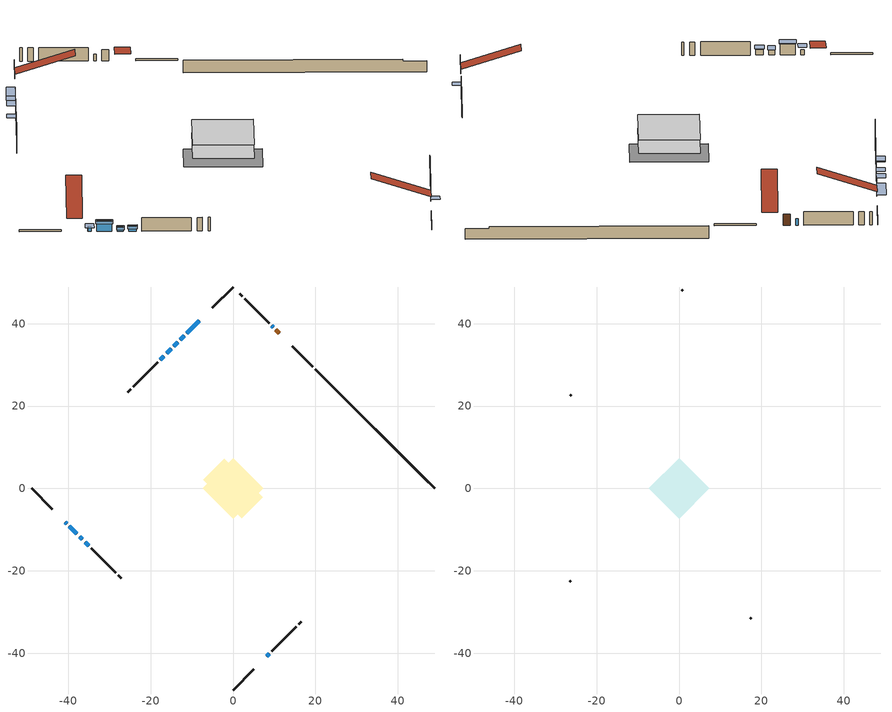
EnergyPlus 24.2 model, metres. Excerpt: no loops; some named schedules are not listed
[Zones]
conditioned space
 floor outside (Floor1 construction): -0.86,0 0,0.86 0.86,0 0,-0.86 z0.43
 floor adiabatic (AdiabaticFloorConstruction): -7.3,0 0,7.3 7.3,0 0,-7.3 z0.43
 floor foundation (Slab1 construction): -7.22,2.09 -2.09,7.22 7.22,-2.09 2.09,-7.22 z-1.86
 wall outside (RimJoist1 construction): 0,-48.89 4.98,-43.91 / -48.89,0 -43.91,-4.98 / 0,48.89 -4.98,43.91 / 19.35,29.54 14.37,34.52 z0.43:0.73
 wall outside (AdiabaticWallConstruction 1): 11.18,37.71 10.38,38.51 z0.43:2.46
 wall outside (AdiabaticWallConstruction): 9.72,39.17 9.44,39.45 z0.43:1.65; -8.17,40.72 -11.22,37.67 z0.43:0.68; 8.17,-40.72 8.78,-40.11 z0.43:0.69; -40.72,-8.17 -40.34,-8.55 z0.43:1.35; -11.88,37.01 -12.78,36.11 / -35.9,-12.99 -34.99,-13.9 z0.43:1.4; -13.43,35.46 -14.33,34.56 z0.43:1.55; -14.99,33.9 -16.1,32.79 z0.43:2.51; -39.69,-9.2 -37.89,-11 z0.43:2.36; -37.24,-11.65 -36.55,-12.34 z0.43:1.25; -16.76,32.13 -17.66,31.23 z0.43:1.24
 wall outside (Wall1 construction): 9.44,-39.45 15.31,-33.58 / -34.34,-14.55 -28.46,-20.43 / -18.32,30.57 -24.19,24.7 / 8.78,40.11 2.9,45.99 z0.43:2.87
 wall outside (Wall2 construction): 15.97,-32.92 16.62,-32.27 / -27.81,-21.08 -27.16,-21.73 / -24.85,24.04 -25.5,23.39 / 2.25,46.64 1.6,47.29 z0.43:2.87
 wall foundation (FoundationWall1 construction): 20.01,28.88,-1.86 20.01,28.88,0.43 46,2.89,0.43 46,2.89,0.11 48.89,0,0.11 48.89,0,-1.86
 window (WindowConstruction 7): 9.72,39.17 9.44,39.45 z0.43:1.65
 window (WindowConstruction 9): -8.17,40.72 -11.22,37.67 z0.43:0.68
 window (WindowConstruction 10): 8.17,-40.72 8.78,-40.11 z0.43:0.68
 window (WindowConstruction 8): -40.72,-8.17 -40.34,-8.55 z0.43:1.34
 window (WindowConstruction): -11.88,37.01 -12.78,36.11 z0.43:1.4
 window (WindowConstruction 1): -13.43,35.46 -14.33,34.56 z0.43:1.55
 window (WindowConstruction 2): -14.99,33.9 -16.1,32.79 z0.43:2.51
 window (WindowConstruction 3): -39.69,-9.2 -37.89,-11 z0.43:2.36
 window (WindowConstruction 4): -37.23,-11.66 -36.55,-12.34 z0.43:1.24
 window (WindowConstruction 5): -35.89,-13 -35,-13.89 z0.43:1.4
 window (WindowConstruction 6): -16.76,32.13 -17.66,31.23 z0.43:1.24
 door (Door): 11.18,37.71 10.38,38.51 z0.43:2.46
 ceiling adiabatic (AdiabaticFloorConstruction): 0,-7.3 7.3,0 0,7.3 -7.3,0 z0.43
attic - vented
 floor to conditioned space (Floor2 construction Reversed): -7.3,0 0,7.3 7.3,0 0,-7.3 z2.87
 wall outside (Wall3 construction): 17.27,-31.62 17.56,-31.33 / -26.5,-22.39 -26.22,-22.67 / -26.15,22.74 -26.44,22.45 / 0.94,47.95 0.66,48.23 z0.43:2.87
 roof outside (Roof1 construction): 7.51,-41.38,2.87 0.4,-34.27,6.22 -1.47,-36.14,6.22 5.64,-43.25,2.87; -41.38,-7.51,2.87 -34.27,-0.4,6.22 -36.14,1.47,6.22 -43.25,-5.64,2.87; -7.51,41.38,2.87 -0.4,34.27,6.22 1.47,36.14,6.22 -5.64,43.25,2.87; 11.84,37.05,2.87 4.73,29.94,6.22 6.6,28.06,6.22 13.71,35.18,2.87
shading: -11.33,37.56 -8.06,40.83 -9.14,41.9 -12.4,38.64 z0.83; 8.89,-40 8.06,-40.83 9.14,-41.9 9.96,-41.08 z0.83; -40.02,-8.87 -41.05,-7.84 -42.12,-8.92 -41.09,-9.95 z1.8; -12.88,36.01 -11.77,37.12 -12.85,38.19 -13.96,37.08 z1.55; -14.44,34.45 -13.33,35.56 -14.4,36.64 -15.51,35.53 z1.7; -16.21,32.68 -14.88,34.01 -15.96,35.08 -17.28,33.76 z2.66; -37.79,-11.1 -39.79,-9.1 -40.87,-10.17 -38.86,-12.18 z2.51; -36.45,-12.44 -37.34,-11.55 -38.42,-12.63 -37.52,-13.52 z1.39; -34.89,-14 -36,-12.89 -37.08,-13.97 -35.97,-15.08 z1.55; -17.76,31.13 -16.65,32.24 -17.73,33.31 -18.84,32.2 z1.39
[Building]
Building 1: Terrain=Suburbs
[Site:Location]
Toronto City Centre_ON: Latitude {deg}=43.63; Longitude {deg}=-79.39; Time Zone {hr}=-5; Elevation {m}=77; Keep Site Location Information=Yes
[Site:GroundTemperature:Shallow]
5.01852, 3.26908, 3.12898, 3.95918, 7.29196, 10.6092, 13.4851, 15.3069, 15.4617, 13.9799, 11.1774, 7.9619
[Site:WaterMainsTemperature]
Calculation Method=Schedule; Temperature Schedule=mains temperature schedule
[Material] Roughness=Rough; Thermal Absorptance=0.9
Name | Thickness {m} | Conductivity {W/m-K} | Density {kg/m3} | Specific Heat {J/kg-K} | Solar Absorptance | Visible Absorptance
asphalt or fiberglass shingles | 0.00635 | 0.162714 | 1121.4 | 1465.45 | 0.4 | 0.4
ceiling loosefill ins | 0.169333 | 0.0480833 | 16.02 | 1046.75 | 0.7 | 0.7
ceiling stud and cavity | 0.1397 | 0.566682 | 65.682 | 1177.47 | 0.7 | 0.7
concrete 4.0 in. | 0.1016 | 1.803125 | 2242.8 | 837.4 | 0.7 | 0.7
concrete 8.0 in. | 0.2032 | 1.803125 | 2242.8 | 837.4 | 0.7 | 0.7
door material | 0.04445 | 0.053851 | 512.64 | 1214.23 | 0.7 | 0.7
exterior vertical ins | 0.0147126 | 0.029427 | 32.04 | 1214.23 | 0.7 | 0.7
floor covering | 0.0127 | 0.0433444 | 54.468 | 1339.84 | 0.6 | 0.6
floor rigid ins; rim joist rigid ins | 0.051816 | 0.029427 | 32.04 | 1214.23 | 0.7 | 0.7
floor rigid ins 1; wall rigid ins | 0.512978 | 0.029427 | 32.04 | 1214.23 | 0.7 | 0.7
floor stud and cavity | 0.1397 | 0.414952 | 92.3553 | 1139.71 | 0.7 | 0.7
floor stud and cavity 1 | 0.1397 | 1.75129 | 37.0049 | 1207.88 | 0.7 | 0.7
furniture material conditioned space 1 | 0.1524 | 0.115458 | 640.8 | 1214.23 | 0.6 | 0.6
gypsum board | 0.0127 | 0.160291 | 801 | 837.4 | 0.6 | 0.6
gypsum board 1 | 0.0127 | 0.160291 | 801 | 837.4 | 0.7 | 0.7
osb sheathing 0.5 in. | 0.0127 | 0.115458 | 512.64 | 1214.23 | 0.7 | 0.7
osb sheathing 0.75 in. | 0.01905 | 0.115458 | 512.64 | 1214.23 | 0.7 | 0.7
osb sheathing 2.0 in. | 0.0508 | 0.115458 | 512.64 | 1214.23 | 0.7 | 0.7
rim joist stud and cavity | 0.0508 | 0.308293 | 125.044 | 1163.47 | 0.6 | 0.6
wall stud and cavity | 0.1397 | 0.0819611 | 139.0536 | 1170.24 | 0.7 | 0.7
wall stud and cavity 1 | 0.1397 | 0.111274 | 139.0536 | 1170.24 | 0.7 | 0.7
wall stud and cavity 2 | 0.0889 | 6.1454 | 50.32683 | 1063.81 | 0.6 | 0.6
wall stud and cavity 3 | 0.0889 | 0.380278 | 52.3479 | 1209.89 | 0.7 | 0.7
wall stud and cavity 4 | 0.0889 | 0.391764 | 83.0341 | 1211.67 | 0.7 | 0.7
wood siding | 0.0254 | 0.102417 | 544.68 | 1172.36 | 0.4 | 0.4
wood siding 1 | 0.00254 | 0.102417 | 544.68 | 1172.36 | 0.4 | 0.4
wood siding 2; wood siding 3; wood siding 4 | 0.0254 | 0.102417 | 544.68 | 1172.36 | 0.7 | 0.7
[WindowMaterial:SimpleGlazingSystem]
Name | U-Factor {W/m2-K} | Solar Heat Gain Coefficient
WindowMaterial | 2.09178 | 0.55
WindowMaterial 1 | 2.07588 | 0.56
WindowMaterial 2 | 2.04465 | 0.59
WindowMaterial 3 | 1.98616 | 0.63
WindowMaterial 4 | 2.20136 | 0.47
WindowMaterial 5 | 2.14174 | 0.51
WindowMaterial 6 | 2.16105 | 0.5
WindowMaterial 7 | 2.881585 | 0.59
WindowMaterial 8 | 2.435862 | 0.26
[Construction]
AdiabaticFloorConstruction: floor stud and cavity 1, floor rigid ins 1, osb sheathing 0.75 in., floor covering
AdiabaticWallConstruction: wood siding 3, wall rigid ins, wall stud and cavity 3, gypsum board
AdiabaticWallConstruction 1: wood siding 4, wall rigid ins, wall stud and cavity 3, gypsum board
Door: door material
Floor1 construction: floor stud and cavity, floor rigid ins, osb sheathing 0.75 in., floor covering
Floor2 construction Reversed: gypsum board, ceiling stud and cavity, ceiling loosefill ins
FoundationWall1 construction: concrete 8.0 in., gypsum board 1
furniture construction conditioned space 1: furniture material conditioned space 1
PartitionWallConstruction: gypsum board, wall stud and cavity 4, gypsum board
RimJoist1 construction: wood siding 2, rim joist rigid ins, osb sheathing 2.0 in., rim joist stud and cavity
Roof1 construction: asphalt or fiberglass shingles
Slab1 construction: concrete 4.0 in.
Wall1 construction: wood siding, osb sheathing 0.5 in., wall stud and cavity, gypsum board
Wall2 construction: wood siding, osb sheathing 0.5 in., wall stud and cavity 1, gypsum board
Wall3 construction: wood siding 1, wall stud and cavity 2
WindowConstruction: WindowMaterial
WindowConstruction 1: WindowMaterial 1
WindowConstruction 10; WindowConstruction 9: WindowMaterial 8
WindowConstruction 2: WindowMaterial 2
WindowConstruction 3: WindowMaterial 3
WindowConstruction 4: WindowMaterial 4
WindowConstruction 5: WindowMaterial 5
WindowConstruction 6: WindowMaterial 6
WindowConstruction 7; WindowConstruction 8: WindowMaterial 7
[Zone] Multiplier=1; Part of Total Floor Area=Yes
Name | Volume {m3}
attic - vented | 58.0484
conditioned space | 501.2
[Space]
Name | Zone | Volume {m3}
attic - vented 1 | attic - vented | 58.0484
conditioned space 1 | conditioned space | 501.2
[ZoneInfiltration:EffectiveLeakageArea]
infil attic - vented 1: Zone or Space=attic - vented 1; Schedule=Always On Discrete; Effective Air Leakage Area {cm2}=4490.53; Stack Coefficient=0.000402716; Wind Coefficient=1.35588e-05
[ZoneMixing]
whole house fan mix: Zone or Space=attic - vented; Schedule=Always On Continuous; Design Flow Rate Calculation Method=Flow/Zone; Design Flow Rate {m3/s}=0; Source Zone or Space=conditioned space
[SurfaceProperty:ExposedFoundationPerimeter]
Slab1: Exposed Perimeter Calculation Method=TotalExposedPerimeter; Total Exposed Perimeter {m}=40.844
[InternalMass] Zone or ZoneList=conditioned space; Space or SpaceList=conditioned space 1
Name | Construction | Surface Area {m2}
furniture mass conditioned space 1 | furniture construction conditioned space 1 | 81.4761
partition wall mass | PartitionWallConstruction | 203.69
[Lights]
interior lighting: Zone or ZoneList or Space or SpaceList=conditioned space 1; Schedule=interior lighting schedule; Design Level Calculation Method=LightingLevel; Lighting Level {W}=343.2; Return Air Fraction=0; Fraction Radiant=0.6; Fraction Visible=0.2; Fraction Replaceable=1
[People]
occupants: Zone or ZoneList or Space or SpaceList=conditioned space 1; Number of People Schedule=occupants schedule; Number of People Calculation Method=People; Number of People=3; Fraction Radiant=0.314171; Sensible Heat Fraction=0.56303; Activity Level Schedule=occupants activity schedule; Carbon Dioxide Generation Rate {m3/s-W}=0; Enable ASHRAE 55 Comfort Warnings=No; Mean Radiant Temperature Calculation Type=EnclosureAveraged
[ElectricEquipment] Zone or ZoneList or Space or SpaceList=conditioned space 1; Design Level Calculation Method=EquipmentLevel
Name | Schedule | Design Level {W} | Fraction Latent | Fraction Radiant | Fraction Lost
clothes dryer | clothes dryer schedule | 140.772 | 0.015 | 0.081 | 0.85
clothes washer | clothes washer schedule | 32.1985 | 0.03 | 0.162 | 0.7
cooking range | cooking range schedule | 215.147 | 0.08 | 0.432 | 0.2
dishwasher | dishwasher schedule | 66.8632 | 0.3 | 0.18 | 0.4
fridge | fridge schedule | 72.9452 | 0 | 0.6 | 0
mech vent bath fan 0 | mech vent bath fan 0 schedule | 50.2 | 0 | 0 | 1
mech vent bath fan 1 | mech vent bath fan 1 schedule | 50.2 | 0 | 0 | 1
mech vent house fan | mech vent house fan schedule | 0 | 0 | 0 | 1
mech vent house fan cfis | mech vent house fan cfis schedule | 0 | 0 | 0 | 0
mech vent range fan 0 | mech vent range fan 0 schedule | 57 | 0 | 0 | 1
misc plug loads | misc plug loads schedule | 494.7 | 0.045 | 0.513 | 0.1
whole house fan | Always On Discrete | 0 | 0 | 0 | 1
[OtherEquipment] Zone or ZoneList or Space or SpaceList=conditioned space 1; Design Level Calculation Method=EquipmentLevel
Name | Fuel Type | Schedule | Design Level {W} | Fraction Latent | Fraction Radiant | Fraction Lost
clothes dryer 1 | Electricity | clothes dryer schedule | 0 | 0.015 | 0.081 | 0.85
cooking range 1 | Electricity | cooking range schedule | 0 | 0.08 | 0.432 | 0.2
general water use latent | None | general water use schedule | 62.594 | 1 | 0 | 0
general water use sensible | None | general water use schedule | -61.6891 | 0 | 0.6 | 0
mech vent house fan latent load | None | Always On Discrete | 0 | 1 | 0 | 0
mech vent house fan sensible load | None | Always On Discrete | 0 | 0 | 0 | 0
water heater energy adjustment1 | NaturalGas | Always On Discrete | 0.01 | 0 | 0 | 1
[ZoneInfiltration:DesignFlowRate] Zone or ZoneList or Space or SpaceList=conditioned space 1; Schedule=Always On Discrete; Design Flow Rate Calculation Method=Flow/Zone; Design Flow Rate {m3/s}=0
infil flow; natural vent flow; whole house fan flow
[AvailabilityManager:Scheduled]
central ac and furnace airloop Availability Manager: Schedule=Always On Discrete
[Foundation:Kiva]
Foundation Kiva 1: Initial Indoor Air Temperature {C}=18; Wall Height Above Grade {m}=0.429981; Wall Depth Below Slab {m}=0.2032; Custom Block Material Name 1=exterior vertical ins; Custom Block Depth 1 {m}=2.28999; Custom Block X Position 1 {m}=0.2159; Custom Block Z Position 1 {m}=0
[Foundation:Kiva:Settings]
Soil Conductivity {W/m-K}=0.849921; Soil Density {kg/m3}=1842.3; Soil Specific Heat {J/kg-K}=418.7; Ground Solar Absorptivity=0.9; Ground Thermal Absorptivity=0.9; Ground Surface Roughness {m}=0.03; Far-Field Width {m}=40; Deep-Ground Boundary Condition=ZeroFlux; Deep-Ground Depth {m}=40; Minimum Cell Dimension {m}=0.2; Maximum Cell Growth Coefficient=3; Simulation Timestep=Timestep
[Exterior:Lights]
exterior lighting: Schedule=exterior lighting schedule; Design Level {W}=75.6
[EnergyManagementSystem:GlobalVariable]
central_ac_and_furnace_airloop_Fan_RTF
infil_program_Qfan
infil_program_Qinf
natural_vent_program_Qnv
natural_vent_program_Qwhf
[EnergyManagementSystem:Sensor]
Name | Output:Variable or Output:Meter Index Key | Output:Variable or Output:Meter
airflow_gain | infil flow | Infiltration Sensible Heat Gain Energy
airflow_gain_1 | natural vent flow | Infiltration Sensible Heat Gain Energy
airflow_gain_2 | whole house fan flow | Infiltration Sensible Heat Gain Energy
airflow_loss | infil flow | Infiltration Sensible Heat Loss Energy
airflow_loss_1 | natural vent flow | Infiltration Sensible Heat Loss Energy
airflow_loss_2 | whole house fan flow | Infiltration Sensible Heat Loss Energy
clg_load_cond |  | Cooling:EnergyTransfer:Zone:CONDITIONED SPACE
clg_sp_s; clg_sp_s_1 | cooling setpoint | Schedule Value
clothes_dryer_exhaust_0_sch_s | clothes dryer exhaust 0 schedule | Schedule Value
cool_season | cooling season schedule | Schedule Value
htg_load_cond |  | Heating:EnergyTransfer:Zone:CONDITIONED SPACE
htg_sp_s; htg_sp_s_1 | heating setpoint | Schedule Value
ig_ee_conv | clothes dryer | Electric Equipment Convective Heating Energy
ig_ee_conv_2 | cooking range | Electric Equipment Convective Heating Energy
ig_ee_conv_4 | fridge | Electric Equipment Convective Heating Energy
ig_ee_conv_5 | misc plug loads | Electric Equipment Convective Heating Energy
ig_ee_conv_6 | whole house fan | Electric Equipment Convective Heating Energy
ig_ee_rad | clothes dryer | Electric Equipment Radiant Heating Energy
ig_ee_rad_2 | cooking range | Electric Equipment Radiant Heating Energy
ig_ee_rad_4 | fridge | Electric Equipment Radiant Heating Energy
ig_ee_rad_5 | misc plug loads | Electric Equipment Radiant Heating Energy
ig_ee_rad_6 | whole house fan | Electric Equipment Radiant Heating Energy
ig_lgt_conv | interior lighting | Lights Convective Heating Energy
ig_lgt_rad | interior lighting | Lights Radiant Heating Energy
ig_lgt_vis | interior lighting | Lights Visible Radiation Heating Energy
ig_oe_conv | clothes dryer 1 | Other Equipment Convective Heating Energy
ig_oe_conv_1 | cooking range 1 | Other Equipment Convective Heating Energy
ig_oe_conv_2 | general water use latent | Other Equipment Convective Heating Energy
ig_oe_conv_3 | general water use sensible | Other Equipment Convective Heating Energy
ig_oe_conv_4 | water heater energy adjustment1 | Other Equipment Convective Heating Energy
ig_oe_rad | clothes dryer 1 | Other Equipment Radiant Heating Energy
ig_oe_rad_1 | cooking range 1 | Other Equipment Radiant Heating Energy
ig_oe_rad_2 | general water use latent | Other Equipment Radiant Heating Energy
ig_oe_rad_3 | general water use sensible | Other Equipment Radiant Heating Energy
ig_oe_rad_4 | water heater energy adjustment1 | Other Equipment Radiant Heating Energy
ig_ppl_conv | occupants | People Convective Heating Energy
ig_ppl_rad | occupants | People Radiant Heating Energy
im_conv | furniture mass conditioned space 1 | Surface Inside Face Convection Heat Gain Energy
im_conv_1 | partition wall mass | Surface Inside Face Convection Heat Gain Energy
im_ig | furniture mass conditioned space 1 | Surface Inside Face Internal Gains Radiation Heat Gain Energy
im_ig_1 | partition wall mass | Surface Inside Face Internal Gains Radiation Heat Gain Energy
im_lgt | furniture mass conditioned space 1 | Surface Inside Face Lights Radiation Heat Gain Energy
im_lgt_1 | partition wall mass | Surface Inside Face Lights Radiation Heat Gain Energy
im_sol | furniture mass conditioned space 1 | Surface Inside Face Solar Radiation Heat Gain Energy
im_sol_1 | partition wall mass | Surface Inside Face Solar Radiation Heat Gain Energy
im_surf | furniture mass conditioned space 1 | Surface Inside Face Net Surface Thermal Radiation Heat Gain Energy
im_surf_1 | partition wall mass | Surface Inside Face Net Surface Thermal Radiation Heat Gain Energy
mech_vent_bath_fan_0_sch_s | mech vent bath fan 0 schedule | Schedule Value
mech_vent_bath_fan_1_sch_s | mech vent bath fan 1 schedule | Schedule Value
mech_vent_range_fan_0_sch_s | mech vent range fan 0 schedule | Schedule Value
mv_conv | mech vent bath fan 0 | Electric Equipment Convective Heating Energy
mv_conv_1 | mech vent bath fan 1 | Electric Equipment Convective Heating Energy
mv_conv_2 | mech vent house fan | Electric Equipment Convective Heating Energy
mv_conv_3 | mech vent house fan cfis | Electric Equipment Convective Heating Energy
mv_conv_4 | mech vent range fan 0 | Electric Equipment Convective Heating Energy
mv_conv_5 | mech vent house fan latent load | Other Equipment Convective Heating Energy
mv_conv_6 | mech vent house fan sensible load | Other Equipment Convective Heating Energy
mv_rad | mech vent bath fan 0 | Electric Equipment Radiant Heating Energy
mv_rad_1 | mech vent bath fan 1 | Electric Equipment Radiant Heating Energy
mv_rad_2 | mech vent house fan | Electric Equipment Radiant Heating Energy
mv_rad_3 | mech vent house fan cfis | Electric Equipment Radiant Heating Energy
mv_rad_4 | mech vent range fan 0 | Electric Equipment Radiant Heating Energy
mv_rad_5 | mech vent house fan latent load | Other Equipment Radiant Heating Energy
mv_rad_6 | mech vent house fan sensible load | Other Equipment Radiant Heating Energy
natural_vent_s | natural vent schedule | Schedule Value
out_pb_s |  | Site Outdoor Air Barometric Pressure
out_wt_s |  | Site Outdoor Air Humidity Ratio
site_vw_s |  | Site Wind Speed
ss_back_out | Window1 | Surface Window Shortwave from Zone Back Out Window Heat Transfer Rate
ss_back_out_1 | Window10 | Surface Window Shortwave from Zone Back Out Window Heat Transfer Rate
ss_back_out_10 | Window9 | Surface Window Shortwave from Zone Back Out Window Heat Transfer Rate
ss_back_out_2 | Window15 | Surface Window Shortwave from Zone Back Out Window Heat Transfer Rate
ss_back_out_3 | Window2 | Surface Window Shortwave from Zone Back Out Window Heat Transfer Rate
ss_back_out_4 | Window3 | Surface Window Shortwave from Zone Back Out Window Heat Transfer Rate
ss_back_out_5 | Window4 | Surface Window Shortwave from Zone Back Out Window Heat Transfer Rate
ss_back_out_6 | Window5 | Surface Window Shortwave from Zone Back Out Window Heat Transfer Rate
ss_back_out_7 | Window6 | Surface Window Shortwave from Zone Back Out Window Heat Transfer Rate
ss_back_out_8 | Window7 | Surface Window Shortwave from Zone Back Out Window Heat Transfer Rate
ss_back_out_9 | Window8 | Surface Window Shortwave from Zone Back Out Window Heat Transfer Rate
ss_conv | Door1 | Surface Inside Face Convection Heat Gain Energy
ss_conv_1 | Window1 | Surface Inside Face Convection Heat Gain Energy
ss_conv_10 | Window8 | Surface Inside Face Convection Heat Gain Energy
ss_conv_11 | Window9 | Surface Inside Face Convection Heat Gain Energy
ss_conv_2 | Window10 | Surface Inside Face Convection Heat Gain Energy
ss_conv_3 | Window15 | Surface Inside Face Convection Heat Gain Energy
ss_conv_4 | Window2 | Surface Inside Face Convection Heat Gain Energy
ss_conv_5 | Window3 | Surface Inside Face Convection Heat Gain Energy
ss_conv_6 | Window4 | Surface Inside Face Convection Heat Gain Energy
ss_conv_7 | Window5 | Surface Inside Face Convection Heat Gain Energy
ss_conv_8 | Window6 | Surface Inside Face Convection Heat Gain Energy
ss_conv_9 | Window7 | Surface Inside Face Convection Heat Gain Energy
ss_ig | Door1 | Surface Inside Face Internal Gains Radiation Heat Gain Energy
ss_ig_1 | Window1 | Surface Inside Face Internal Gains Radiation Heat Gain Energy
ss_ig_10 | Window8 | Surface Inside Face Internal Gains Radiation Heat Gain Energy
ss_ig_11 | Window9 | Surface Inside Face Internal Gains Radiation Heat Gain Energy
ss_ig_2 | Window10 | Surface Inside Face Internal Gains Radiation Heat Gain Energy
ss_ig_3 | Window15 | Surface Inside Face Internal Gains Radiation Heat Gain Energy
ss_ig_4 | Window2 | Surface Inside Face Internal Gains Radiation Heat Gain Energy
ss_ig_5 | Window3 | Surface Inside Face Internal Gains Radiation Heat Gain Energy
ss_ig_6 | Window4 | Surface Inside Face Internal Gains Radiation Heat Gain Energy
ss_ig_7 | Window5 | Surface Inside Face Internal Gains Radiation Heat Gain Energy
ss_ig_8 | Window6 | Surface Inside Face Internal Gains Radiation Heat Gain Energy
ss_ig_9 | Window7 | Surface Inside Face Internal Gains Radiation Heat Gain Energy
ss_lgt | Door1 | Surface Inside Face Lights Radiation Heat Gain Energy
ss_sol | Door1 | Surface Inside Face Solar Radiation Heat Gain Energy
ss_surf | Door1 | Surface Inside Face Net Surface Thermal Radiation Heat Gain Energy
ss_surf_1 | Window1 | Surface Inside Face Net Surface Thermal Radiation Heat Gain Energy
ss_surf_10 | Window8 | Surface Inside Face Net Surface Thermal Radiation Heat Gain Energy
ss_surf_11 | Window9 | Surface Inside Face Net Surface Thermal Radiation Heat Gain Energy
ss_surf_2 | Window10 | Surface Inside Face Net Surface Thermal Radiation Heat Gain Energy
ss_surf_3 | Window15 | Surface Inside Face Net Surface Thermal Radiation Heat Gain Energy
ss_surf_4 | Window2 | Surface Inside Face Net Surface Thermal Radiation Heat Gain Energy
ss_surf_5 | Window3 | Surface Inside Face Net Surface Thermal Radiation Heat Gain Energy
ss_surf_6 | Window4 | Surface Inside Face Net Surface Thermal Radiation Heat Gain Energy
ss_surf_7 | Window5 | Surface Inside Face Net Surface Thermal Radiation Heat Gain Energy
ss_surf_8 | Window6 | Surface Inside Face Net Surface Thermal Radiation Heat Gain Energy
ss_surf_9 | Window7 | Surface Inside Face Net Surface Thermal Radiation Heat Gain Energy
ss_trans_in | Window1 | Surface Window Transmitted Solar Radiation Rate
ss_trans_in_1 | Window10 | Surface Window Transmitted Solar Radiation Rate
ss_trans_in_10 | Window9 | Surface Window Transmitted Solar Radiation Rate
ss_trans_in_2 | Window15 | Surface Window Transmitted Solar Radiation Rate
ss_trans_in_3 | Window2 | Surface Window Transmitted Solar Radiation Rate
ss_trans_in_4 | Window3 | Surface Window Transmitted Solar Radiation Rate
ss_trans_in_5 | Window4 | Surface Window Transmitted Solar Radiation Rate
ss_trans_in_6 | Window5 | Surface Window Transmitted Solar Radiation Rate
ss_trans_in_7 | Window6 | Surface Window Transmitted Solar Radiation Rate
ss_trans_in_8 | Window7 | Surface Window Transmitted Solar Radiation Rate
ss_trans_in_9 | Window8 | Surface Window Transmitted Solar Radiation Rate
ss_trans_out | Window1 | Surface Inside Face Initial Transmitted Diffuse Transmitted Out Window Solar Radiation Rate
ss_trans_out_1 | Window10 | Surface Inside Face Initial Transmitted Diffuse Transmitted Out Window Solar Radiation Rate
ss_trans_out_10 | Window9 | Surface Inside Face Initial Transmitted Diffuse Transmitted Out Window Solar Radiation Rate
ss_trans_out_2 | Window15 | Surface Inside Face Initial Transmitted Diffuse Transmitted Out Window Solar Radiation Rate
ss_trans_out_3 | Window2 | Surface Inside Face Initial Transmitted Diffuse Transmitted Out Window Solar Radiation Rate
ss_trans_out_4 | Window3 | Surface Inside Face Initial Transmitted Diffuse Transmitted Out Window Solar Radiation Rate
ss_trans_out_5 | Window4 | Surface Inside Face Initial Transmitted Diffuse Transmitted Out Window Solar Radiation Rate
ss_trans_out_6 | Window5 | Surface Inside Face Initial Transmitted Diffuse Transmitted Out Window Solar Radiation Rate
ss_trans_out_7 | Window6 | Surface Inside Face Initial Transmitted Diffuse Transmitted Out Window Solar Radiation Rate
ss_trans_out_8 | Window7 | Surface Inside Face Initial Transmitted Diffuse Transmitted Out Window Solar Radiation Rate
ss_trans_out_9 | Window8 | Surface Inside Face Initial Transmitted Diffuse Transmitted Out Window Solar Radiation Rate
s_conv | Floor1 | Surface Inside Face Convection Heat Gain Energy
s_conv_1 | Floor2 | Surface Inside Face Convection Heat Gain Energy
s_conv_10 | Wall1:135 | Surface Inside Face Convection Heat Gain Energy
s_conv_11 | Wall1:225 | Surface Inside Face Convection Heat Gain Energy
s_conv_12 | Wall1:315 | Surface Inside Face Convection Heat Gain Energy
s_conv_13 | Wall1:45 | Surface Inside Face Convection Heat Gain Energy
